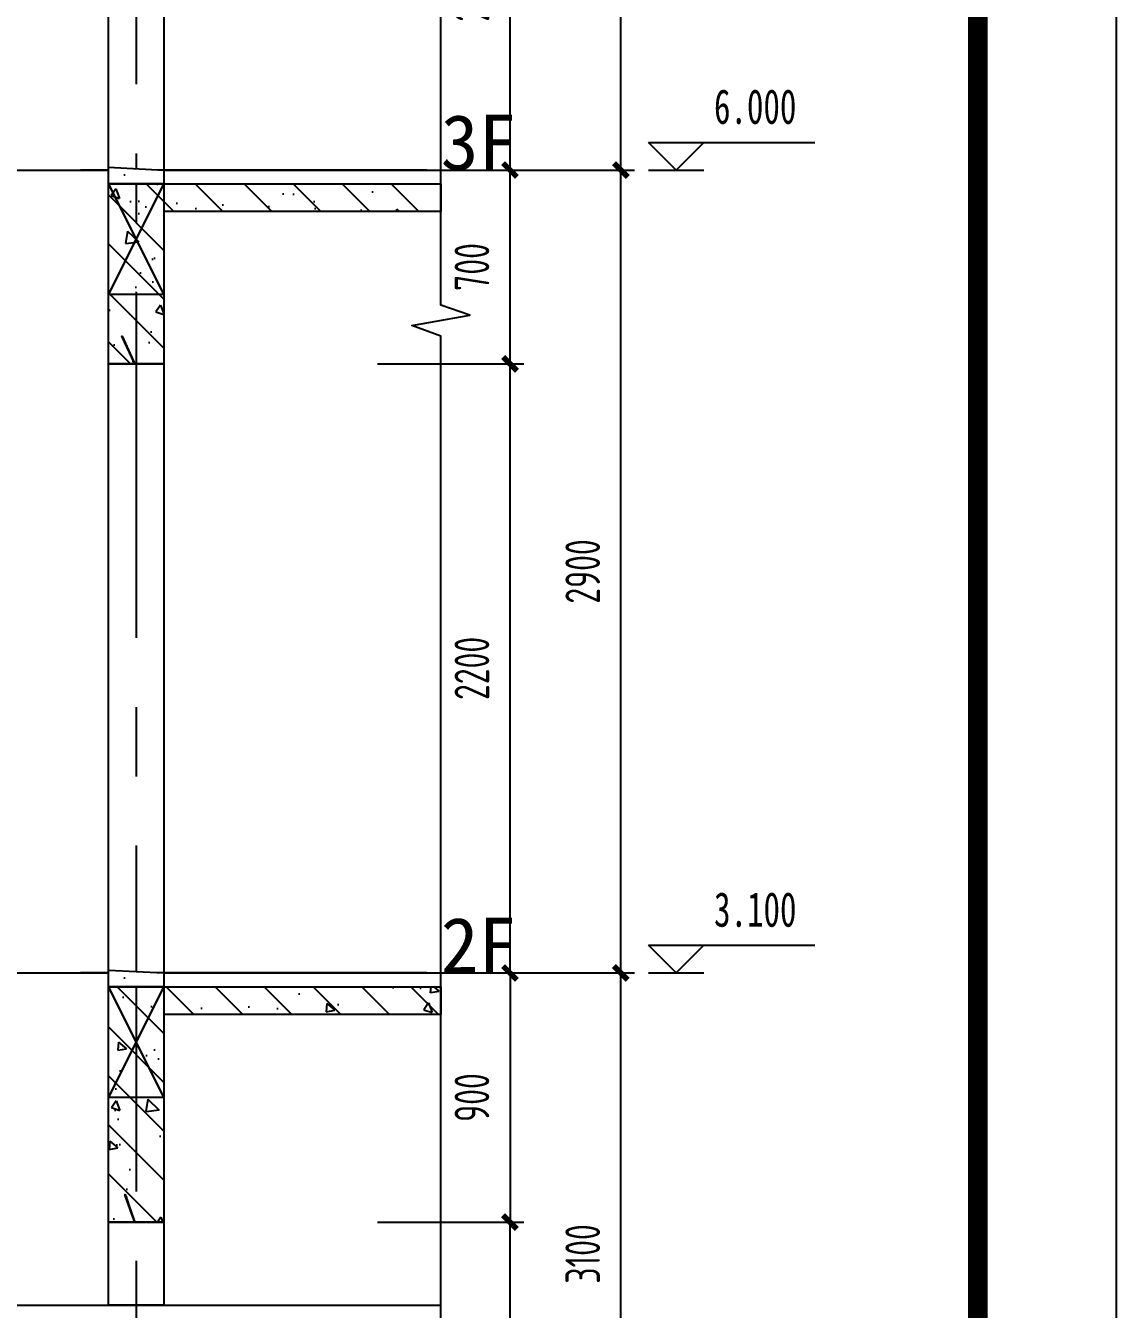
# Model space of a CAD drawing. Extents: x -678900 to 2378000, y 0 to 1840591.
# Drawn here: x -121525 to -117587, y 686246 to 690882 of the extents above; entities that cross this region are included whole.
import ezdxf
from ezdxf.enums import TextEntityAlignment as Align

# ---------------------------------------------------------------- set-up
doc = ezdxf.new("R2010")
doc.units = 0
doc.header["$LTSCALE"] = 1000
doc.header["$MEASUREMENT"] = 0
doc.header["$PDMODE"] = 1
doc.linetypes.add('CENTER', pattern=[2, 1.25, -0.25, 0.25, -0.25])
doc.layers.get('0').update_dxf_attribs({"linetype": 'CONTINUOUS'})
doc.layers.get('DEFPOINTS').update_dxf_attribs({"color": 8, "linetype": 'CONTINUOUS'})
for name, color, linetype in [('AD-ARCH-AXIS', 1, 'CENTER'), ('AD-AXIS-AXIS', 1, 'CENTER'), ('AD-AXIS-DIMS', 3, 'CONTINUOUS'), ('AD-DIMS-INSD', 73, 'CONTINUOUS'), ('AD-INDX', 43, 'CONTINUOUS'), ('AD-LEVL-HIGH', 61, 'CONTINUOUS'), ('AE-FLOR', 151, 'CONTINUOUS'), ('AE-FNSH', 11, 'CONTINUOUS'), ('AE-STRU-HACH', 40, 'CONTINUOUS'), ('AE-WALL', 255, 'CONTINUOUS'), ('AE-WALL-HACH', 15, 'CONTINUOUS'), ('C-SHET-SHET', 144, 'CONTINUOUS'), ('C-XREF-INT', 7, 'CONTINUOUS')]:
    doc.layers.add(name, color=color, linetype=linetype)
doc.layers.add('DEFPOINTS-1', color=251, linetype='CONTINUOUS', plot=False)
doc.layers.add('内框', color=8, linetype='CONTINUOUS', plot=False)
doc.styles.get("Standard").update_dxf_attribs({"font": '', "width": 0.7})
doc.styles.add('TH-STYLE1', font='', dxfattribs={"width": 0.699999988079071})
doc.styles.add('TH-STYLE2', font='', dxfattribs={"width": 0.699999988079071})
doc.styles.add('TH-STYLE3', font='TSSDENG', dxfattribs={"width": 0.7, "bigfont": 'TSSDCHN'})
doc.styles.add('黑体', font='simhei.ttf')
doc.styles.get('Standard').set_extended_font_data('SimSun')
doc.styles.get('TH-STYLE1').set_extended_font_data('SimSun')
doc.styles.get('TH-STYLE2').set_extended_font_data('SimSun')
doc.dimstyles.new('TH-DIM50', dxfattribs={"dimscale": 50, "dimtxt": 2.5, "dimasz": 1, "dimexe": 1, "dimexo": 1, "dimgap": 1.5, "dimtad": 1, "dimdec": 0, "dimdsep": 46, "dimtxsty": 'TH-STYLE3', "dimblk1": 'ARCHTICK', "dimblk2": 'ARCHTICK', "dimsah": 1, "dimcen": -1, "dimclrd": 256, "dimclre": 256, "dimclrt": 256, "dimazin": 0, "dimtfac": 1, "dimtdec": 0, "dimtix": 1, "dimtmove": 2, "dimatfit": 0, "dimldrblk": 'ARCHTICK', "dimfxl": 0, "dimtolj": 1, "dimtzin": 0, "dimlwd": -1, "dimlwe": -1, "dimarcsym": 0})

# ---------------------------------------------------------------- blocks, each defined once
blk = doc.blocks.new('THAPE_A2L_inner')
at = {"layer": '内框'}
blk.add_lwpolyline([(0, 0), (0, 420), (594, 420), (594, 0)], close=True, dxfattribs=at)
at = {"layer": '内框', "const_width": 1.4}
blk.add_lwpolyline([(25, 410), (25, 10), (584, 10), (584, 410)], close=True, dxfattribs=at)
at = {"layer": '内框', "style": '黑体', "width": 0.7999999999999972}
blk.add_attdef('内框名称', (22.08232583019999, 421.985612394), '', height=3, dxfattribs=at)
blk = doc.blocks.new('DXMX_View_SectionJoint_DEFAULT_191026113000218197')
at = {"layer": 'AE-STRU-HACH'}
h = blk.add_hatch(dxfattribs=at)
h.set_pattern_fill('钢筋混凝土', color=40, scale=50, style=0)
h.set_pattern_definition([(315, (0, 0), (88.38834764831846, 88.38834764831842), []), (320, (0, 0), (-31.37606749129762, -358.6300913003767), [37.5, -412.5]), (265, (0, 0), (376.0960668500059, 69.37566680649994), [30, -330]), (10.45139999999996, (-2.614670000000005, -29.88584), (344.7197710304767, -289.2546908570109), [31.870095, -350.571056]), (316.1842, (100, -1.83697019872103e-14), (-82.75950716450915, -533.6205243128222), [56.25, -618.75]), (6.635599999999986, (93.10334649999999, -44.46837250000002), (487.0589354502208, -467.3313527743518), [47.80514399999999, -525.8564999999999]), (261.1842, (100, -1.83697019872103e-14), (487.0593004626622, -467.3309725668137), [45, -495]), (291, (74.99999999999999, -50.00000000000001), (-201.3094453326695, -298.4535260592308), [37.5, -412.5]), (236, (74.99999999999999, -50.00000000000001), (362.5750225234265, -121.6576659607909), [30, -330]), (341.4514, (58.22419699999998, -74.87111650000001), (161.2652483549761, -420.111314290745), [31.870095, -350.571056]), (307.5, (0, 0), (166.4469269156558, -6.079927658645365), [0, -326, 0, -335, 0, -331.25]), (277.5, (0, 0), (197.2058559411801, -131.5347687210743), [0, -191, 0, -318.5, 0, -126.25]), (237.5, (2.048221771573948e-14, 111.5), (-11.27743586718993, -266.9112180862045), [0, -125, 0, -390, 0, -517.5]), (227.5, (2.966706870934463e-14, 161.5), (50.05249116615881, -291.5930846711931), [0, -162.5, 0, -258.9999999999999, 0, -367.4999999999999])])
h.paths.add_polyline_path([(-10400, 12204.97516300064), (-10100, 12204.97516300064), (-10100, 12104.97516300064), (-10400, 12104.97516300064)], flags=0)
h.paths.add_polyline_path([(-10400, 11104.97516300064), (-10300, 11104.97516300064), (-10300, 11554.97516300064), (-10100, 11554.97516300064), (-10100, 11004.97516300064), (-10400, 11004.97516300064)], flags=0)
h.paths.add_polyline_path([(-7850, 11004.97516300064), (-7815.33, 10927.92516300064), (-7805, 10904.97516300064), (-7815.57, 10927.69516300064), (-7851.53, 11004.97516300064), (-7805, 10904.97516300064), (-7900, 10904.97516300064), (-7900, 11554.97516300064), (-6700, 11554.97516300064), (-6700, 11454.97516300064), (-7700, 11454.97516300064), (-7700, 10904.97516300064), (-7805, 10904.97516300064)], flags=0)
h.paths.add_polyline_path([(-10300, 8654.975163000636), (-10100, 8654.975163000636), (-10100, 8254.975163000636), (-10300, 8254.975163000636)], flags=0)
h.paths.add_polyline_path([(-7840, 7904.975163000636), (-7815.33, 7834.475163000636), (-7805, 7804.975163000636), (-7815.57, 7834.195163000635), (-7841.19, 7904.975163000636), (-7805, 7804.975163000636), (-7900, 7804.975163000636), (-7900, 8654.975163000636), (-6700, 8654.975163000636), (-6700, 8554.975163000636), (-7700, 8554.975163000636), (-7700, 7804.975163000636), (-7805, 7804.975163000636)], flags=0)
at = {"layer": 'AE-WALL-HACH'}
h = blk.add_hatch(dxfattribs=at)
h.set_pattern_fill('加气混凝土', color=15, scale=50, style=0)
h.set_pattern_definition([(270, (-183, -177), (600, -300.0000000000001), [0, -600]), (270, (-263.9999999999999, 174.0000000000001), (600, -300.0000000000001), [0, -600]), (270, (-270, -20.99999999999995), (600, -300.0000000000001), [0, -600]), (270, (-93.00000000000004, -234), (600, -300.0000000000001), [0, -600]), (270, (-300, 15.00000000000006), (600, -300.0000000000001), [0, -600]), (270, (284.9999999999999, -294.0000000000001), (600, -300.0000000000001), [0, -600]), (270, (237, -111.0000000000001), (600, -300.0000000000001), [0, -600]), (270, (162, -207), (600, -300.0000000000001), [0, -600]), (270, (150.0000000000001, 282), (600, -300.0000000000001), [0, -600]), (270, (123, -12.00000000000002), (600, -300.0000000000001), [0, -600]), (270, (-29.99999999999998, 102), (600, -300.0000000000001), [0, -600]), (270, (-254.9999999999999, 96.00000000000004), (600, -300.0000000000001), [0, -600]), (270, (-279, -128.9999999999999), (600, -300.0000000000001), [0, -600]), (270, (-15.00000000000005, -294), (600, -300.0000000000001), [0, -600]), (270, (-108, 267), (600, -300.0000000000001), [0, -600]), (270, (-5.99999999999996, 216), (600, -300.0000000000001), [0, -600]), (270, (-48, -17.99999999999999), (600, -300.0000000000001), [0, -600]), (270, (-135, 66.00000000000003), (600, -300.0000000000001), [0, -600]), (270, (63.00000000000002, 114), (600, -300.0000000000001), [0, -600]), (270, (288, 38.99999999999995), (600, -300.0000000000001), [0, -600]), (270, (-233.9999999999999, 243.0000000000001), (600, -300.0000000000001), [0, -600]), (270, (165, -87.00000000000003), (600, -300.0000000000001), [0, -600]), (270, (174, 192), (600, -300.0000000000001), [0, -600]), (270, (252.0000000000001, 239.9999999999999), (600, -300.0000000000001), [0, -600]), (40.60129399999998, (97.14285599999995, -257.142858), (1800.000007869767, 1499.999983430984), [26.341554, -11037.111]), (288.4349488, (108.571428, -214.285716), (599.9999955732221, -1499.99999446807), [27.10524, -3767.627899999999]), (0, (82.85714399999996, -214.285716), (600, -300.0000000000002), [25.714284, -1174.28565]), (71.565051, (74.28571199999996, -240), (599.9999552724115, 1500.000007552608), [27.10524, -3767.627899999999]), (323.1301023, (74.28571199999996, -240), (599.9999997164399, -300.0000005671203), [28.57143, -2971.4285]), (45, (-231.42852, -262.8571439999999), (599.9999593952012, 300.000036266143), [24.24366, -1672.8126]), (315, (-231.42852, -228.571428), (599.9999975789675, -299.9999980823771), [24.24366, -1672.8126]), (45, (-248.5714200000001, -245.7142859999999), (599.9999593952012, 300.000036266143), [24.24366, -1672.8126]), (315, (-248.5714200000001, -245.7142859999999), (599.9999975789675, -299.9999980823771), [24.24366, -1672.8126]), (26.565051, (171.428574, 25.71425999999997), (1199.999967353521, 5.219298651209906e-05), [31.943826, -638.8765000000001]), (90, (199.999998, 39.99995999999996), (600, 299.9999999999998), [34.285716, -565.71425]), (333.4349488, (171.428574, 88.57139999999995), (1199.999994186336, -2.716145573513049e-06), [31.943826, -638.8765000000001]), (26.565051, (142.857144, 74.28569999999998), (1199.999967353521, 5.219298651209906e-05), [31.943826, -638.8765000000001]), (270, (142.857144, 74.28569999999998), (600, -300.0000000000001), [34.285716, -565.71425]), (333.4349488, (142.857144, 39.99995999999997), (1199.999994186336, -2.716145573513049e-06), [31.943826, -638.8765000000001]), (17.10272800000002, (-31.42854000000004, -199.999998), (3000.000004840143, 899.999965592454), [38.861346, -16282.9025]), (53.97262600000002, (5.714285999999965, -188.571426), (4199.999995246335, 5699.999927738089), [38.861346, -8122.02]), (90, (28.57142999999997, -157.142856), (600, 299.9999999999998), [37.142856, -562.8571]), (306.0273733, (5.714285999999984, -88.57142999999999), (4199.999954722194, -5699.99995787659), [38.861346, -8122.02]), (341.5650510999999, (-28.57140000000001, -77.142858), (2999.99999483479, -900.000004620329), [36.140316, -3758.5928]), (17.10272800000002, (-65.71428000000002, -88.57142999999998), (3000.000004840143, 899.999965592454), [38.861346, -16282.9025]), (53.97262600000002, (-88.57140000000001, -120), (4199.999995246335, 5699.999927738089), [38.861346, -8122.02]), (270, (-88.57140000000001, -120), (600, -300.0000000000001), [37.142856, -562.8571]), (306.0273733, (-88.57140000000001, -157.142856), (4199.999954722194, -5699.99995787659), [38.861346, -8122.02]), (341.5650510999999, (-65.71428000000003, -188.571426), (2999.99999483479, -900.000004620329), [36.140316, -3758.5928]), (60.25511800000002, (248.571426, -205.714284), (599.9999925650196, 900.0000021301362), [23.03502, -4814.3196]), (0, (237.14286, -185.714286), (600, -300.0000000000002), [22.857144, -1177.14275]), (299.7448813, (237.14286, -185.714286), (599.9999971978211, -900.0000005300185), [23.03502, -4814.319600000001]), (26.565051, (-177.14286, -65.71428599999997), (1199.999967353521, 5.219298651209906e-05), [31.943826, -638.8765000000001]), (78.69006700000004, (-148.5714, -51.42857399999998), (599.9999849441093, 2700.000002003099), [29.137254, -6089.685500000001]), (311.1859251, (-162.8571, 2.991636393501306e-14), (6599.999942288416, -7499.999954558659), [30.371844, -12725.802]), (0, (-191.42856, 3.516485599040806e-14), (600, -300.0000000000002), [28.57143, -1171.4285]), (48.81407400000002, (-211.42854, -22.85714399999996), (6600.000042036301, 7499.999866690214), [30.371844, -12725.802]), (286.6992442, (-211.42854, -22.85714399999996), (2999.999968578063, -9899.99992551639), [29.82945, -12498.5375]), (330.9453958999999, (-202.85712, -51.42857399999997), (599.9999946927048, -299.9999992038757), [29.416086, -12325.3395]), (19.98310600000003, (74.28571200000003, 185.71428), (4199.999988885022, 1500.00000564993), [33.442002, -14012.1975]), (65.55604500000003, (105.714288, 197.14284), (1799.999962602966, 3900.000014866057), [34.522986, -14465.1315]), (294.4439547, (105.714288, 259.99998), (1799.999991342401, -3900.000001945478), [34.522986, -14465.1315]), (340.0168934000001, (74.28571200000006, 271.42854), (4199.999989580724, -1500.000004522144), [33.442002, -14012.1975]), (19.98310600000003, (42.85714200000005, 259.99998), (4199.999988885022, 1500.00000564993), [33.442002, -14012.1975]), (70.01689299999997, (31.42857000000004, 228.57138), (599.9999726666746, 1500.00000088163), [33.442002, -6989.377500000001]), (289.9831065, (31.42857000000004, 228.57138), (599.9999990480277, -1499.999991764409), [33.442002, -6989.377500000001]), (340.0168934000001, (42.85714200000003, 197.14284), (4199.999989580724, -1500.000004522144), [33.442002, -14012.1975]), (32.00538299999995, (19.99999799999999, -37.14285600000001), (599.9999693707862, 300.0000402614698), [26.954232, -5633.434]), (288.4349488, (34.285716, 2.857139999999994), (599.9999955732221, -1499.99999446807), [27.10524, -3767.627899999999]), (0, (8.571426, 2.857139999999998), (600, -300.0000000000002), [25.714284, -1174.28565]), (71.565051, (-4.198789235587519e-15, -22.857144), (599.9999552724115, 1500.000007552608), [27.10524, -3767.627899999999]), (324.4623222, (-4.198789235587519e-15, -22.857144), (2999.999995506065, -2099.99999695726), [24.57807, -10298.2115]), (26.565051, (-125.71428, 137.14284), (1199.999967353521, 5.219298651209906e-05), [31.943826, -638.8765000000001]), (90, (-97.14281999999997, 151.42854), (600, 299.9999999999998), [31.42857, -568.5714]), (329.0362434, (-125.71428, 199.99998), (599.9999970877775, -300.0000009765316), [33.319728, -6963.821999999999]), (30.963756, (-154.28568, 182.85714), (599.9999724465997, 300.0000409979643), [33.319728, -6963.821999999999]), (270, (-154.28568, 182.85714), (600, -300.0000000000001), [31.42857, -568.5714]), (333.4349488, (-154.28568, 151.42854), (1199.999994186336, -2.716145573513049e-06), [31.943826, -638.8765000000001])])
h.paths.add_polyline_path([(-10100, 12404.97516300064), (-10100, 12204.97516300064), (-10300, 12204.97516300064), (-10300, 12404.97516300064)], flags=0)
h.paths.add_polyline_path([(-10300, 12104.97516300064), (-10100, 12104.97516300064), (-10100, 11554.97516300064), (-10300, 11554.97516300064)], flags=0)
h.paths.add_polyline_path([(-7900, 11604.97516300064), (-7700, 11604.97516300064), (-7700, 11554.97516300064), (-7900, 11554.97516300064)], flags=0)
h.paths.add_polyline_path([(-7851.53, 11004.97516300064), (-7815.57, 10927.70516300064), (-7851.53, 11004.97516300064), (-7815.57, 10927.70516300064)], flags=0)
h.paths.add_polyline_path([(-10300, 11004.97516300064), (-10100, 11004.97516300064), (-10100, 8654.975163000636), (-10300, 8654.975163000636)], flags=0)
h.paths.add_polyline_path([(-7900, 8704.975163000636), (-7700, 8704.975163000636), (-7700, 8654.975163000636), (-7900, 8654.975163000636)], flags=0)
h.paths.add_polyline_path([(-10300, 8254.975163000636), (-10100, 8254.975163000636), (-10100, 7504.975163000636), (-10300, 7504.975163000636)], flags=0)
at = {"layer": 'AD-ARCH-AXIS', "color": 1, "flags": 128}
for points in [[(-10649.31637150887, 11604.97516300064), (-6700, 11604.97516300064), (-10649.31637150887, 11604.97516300064), (-6700, 11604.97516300064)], [(-10649.31637150887, 11604.97516300064), (-6700, 11604.97516300064), (-10649.31637150887, 11604.97516300064), (-6700, 11604.97516300064)], [(-10649.31637150887, 11604.97516300064), (-6700, 11604.97516300064), (-10649.31637150887, 11604.97516300064), (-6700, 11604.97516300064)], [(-10649.31637150887, 8704.975163000636), (-6700, 8704.975163000636), (-10649.31637150887, 8704.975163000636), (-6700, 8704.975163000636)], [(-10649.31637150887, 8704.975163000636), (-6700, 8704.975163000636), (-10649.31637150887, 8704.975163000636), (-6700, 8704.975163000636)], [(-10649.31637150887, 8704.975163000636), (-6700, 8704.975163000636), (-10649.31637150887, 8704.975163000636), (-6700, 8704.975163000636)]]:
    blk.add_lwpolyline(points, dxfattribs=at)
at = {"layer": 'AE-FLOR', "ltscale": 0.3, "flags": 128}
for points in [[(-7700, 12404.97516300064), (-7700, 11604.98516300064), (-7900, 11604.98516300064), (-7900, 12404.97516300064), (-7700, 12404.97516300064)], [(-7900, 10904.97516300064), (-7700, 10904.97516300064), (-7700, 8704.985163000636), (-7900, 8704.985163000636), (-7900, 10904.97516300064)], [(-7900, 7804.975163000636), (-7700, 7804.975163000636), (-7700, 7504.975163000636), (-7900, 7504.975163000636), (-7900, 7804.975163000636)]]:
    blk.add_lwpolyline(points, dxfattribs=at)
at = {"layer": 'AE-STRU-HACH', "color": 7, "ltscale": 0.3, "flags": 128}
for points in [[(-7850, 11004.97516300064), (-7815.33, 10927.92516300064), (-7805, 10904.97516300064), (-7815.57, 10927.69516300064), (-7851.53, 11004.97516300064), (-7805, 10904.97516300064), (-7900, 10904.97516300064), (-7900, 11554.97516300064), (-6700, 11554.97516300064), (-6700, 11454.97516300064), (-7700, 11454.97516300064), (-7700, 10904.97516300064), (-7805, 10904.97516300064), (-7850, 11004.97516300064)], [(-7840, 7904.975163000636), (-7815.33, 7834.475163000636), (-7805, 7804.975163000636), (-7815.57, 7834.195163000635), (-7841.19, 7904.975163000636), (-7805, 7804.975163000636), (-7900, 7804.975163000636), (-7900, 8654.975163000636), (-6700, 8654.975163000636), (-6700, 8554.975163000636), (-7700, 8554.975163000636), (-7700, 7804.975163000636), (-7805, 7804.975163000636), (-7840, 7904.975163000636)]]:
    blk.add_lwpolyline(points, close=True, dxfattribs=at)
at = {"layer": 'AE-WALL', "ltscale": 0.3, "flags": 128}
for points in [[(-7900, 11604.97516300064), (-7700, 11604.97516300064), (-7700, 11554.97516300064), (-7900, 11554.97516300064), (-7900, 11604.97516300064)], [(-7850, 11004.97516300064), (-7815.33, 10927.92516300064), (-7805, 10904.97516300064), (-7815.57, 10927.69516300064), (-7851.53, 11004.97516300064), (-7805, 10904.97516300064), (-7900, 10904.97516300064), (-7900, 11554.97516300064), (-6700, 11554.97516300064), (-6700, 11454.97516300064), (-7700, 11454.97516300064), (-7700, 10904.97516300064), (-7805, 10904.97516300064), (-7850, 11004.97516300064)], [(-7851.53, 11004.97516300064), (-7815.57, 10927.70516300064), (-7851.53, 11004.97516300064), (-7815.57, 10927.70516300064)], [(-7900, 8704.975163000636), (-7700, 8704.975163000636), (-7700, 8654.975163000636), (-7900, 8654.975163000636), (-7900, 8704.975163000636)], [(-7840, 7904.975163000636), (-7815.33, 7834.475163000636), (-7805, 7804.975163000636), (-7815.57, 7834.195163000635), (-7841.19, 7904.975163000636), (-7805, 7804.975163000636), (-7900, 7804.975163000636), (-7900, 8654.975163000636), (-6700, 8654.975163000636), (-6700, 8554.975163000636), (-7700, 8554.975163000636), (-7700, 7804.975163000636), (-7805, 7804.975163000636), (-7840, 7904.975163000636)]]:
    blk.add_lwpolyline(points, dxfattribs=at)
at = {"layer": 'AE-WALL-HACH', "color": 7, "ltscale": 0.3, "flags": 128}
for points in [[(-7900, 11604.97516300064), (-7700, 11604.97516300064), (-7700, 11554.97516300064), (-7900, 11554.97516300064), (-7900, 11604.97516300064)], [(-7851.53, 11004.97516300064), (-7815.57, 10927.70516300064), (-7851.53, 11004.97516300064), (-7815.57, 10927.70516300064)], [(-7900, 8704.975163000636), (-7700, 8704.975163000636), (-7700, 8654.975163000636), (-7900, 8654.975163000636), (-7900, 8704.975163000636)]]:
    blk.add_lwpolyline(points, close=True, dxfattribs=at)
at = {"layer": 'DEFPOINTS-1', "ltscale": 0.3, "flags": 128}
for points in [[(-7900, 11554.97516300064), (-7700, 11554.97516300064), (-7700, 11154.97516300064), (-7900, 11154.97516300064), (-7900, 11554.97516300064)], [(-7700, 11554.97516300064), (-7900, 11154.97516300064), (-7700, 11554.97516300064), (-7900, 11154.97516300064)], [(-7700, 11154.97516300064), (-7900, 11554.97516300064), (-7700, 11154.97516300064), (-7900, 11554.97516300064)], [(-7900, 8654.975163000636), (-7700, 8654.975163000636), (-7700, 8254.975163000636), (-7900, 8254.975163000636), (-7900, 8654.975163000636)], [(-7700, 8654.975163000636), (-7900, 8254.975163000636), (-7700, 8654.975163000636), (-7900, 8254.975163000636)], [(-7700, 8254.975163000636), (-7900, 8654.975163000636), (-7700, 8254.975163000636), (-7900, 8654.975163000636)]]:
    blk.add_lwpolyline(points, dxfattribs=at)
at = {"layer": 'DEFPOINTS', "style": 'TH-STYLE2'}
for s, p in [('3F', (-6700, 11604.97516300064)), ('3F', (-6700, 11604.97516300064)), ('3F', (-6700, 11604.97516300064)), ('2F', (-6700, 8704.975163000636)), ('2F', (-6700, 8704.975163000636)), ('2F', (-6700, 8704.975163000636))]:
    blk.add_text(s, height=200, dxfattribs=at).set_placement(p)
blk = doc.blocks.new('*U64')
for p, q in [((-200, 200), (200, 200)), ((0, 0), (-200, 200)), ((200, 200), (0, 0)), ((200, 200), (1000, 200)), ((-200, 0), (200, 0))]:
    blk.add_line(p, q)
at = {"style": 'TH-STYLE1', "width": 0.7}
blk.add_attdef('标高', (280.0674475692795, 333.9894894305617), '', height=250, dxfattribs=at)
blk = doc.blocks.new('_ArchTick')
at = {"color": 0, "linetype": 'ByBlock', "const_width": 0.4}
blk.add_lwpolyline([(-0.5, -0.5), (0.5, 0.5)], dxfattribs=at)
blk = doc.blocks.new('*D472')
at = {"layer": 'AD-AXIS-DIMS', "ltscale": 0.5}
for p, q in [((7083.891851248336, 6779.999999999884), (7538.515848008101, 6779.999999999884)), ((7488.5158480081, 4750.000000000116), (7488.515848008101, 6779.999999999884)), ((7083.891851248336, 4750.000000000116), (7538.5158480081, 4750.000000000116))]:
    blk.add_line(p, q, dxfattribs=at)
at = {"layer": 'DEFPOINTS', "color": 0, "ltscale": 0.5}
for p in [(7033.891851248336, 6779.999999999884), (7488.515848008101, 6779.999999999884), (7033.891851248336, 4750.000000000116)]:
    blk.add_point(p, dxfattribs=at)
at = {"layer": 'AD-AXIS-DIMS', "ltscale": 0.5, "xscale": 50, "yscale": 50, "zscale": 50}
for p, rotation in [((7488.515848008101, 6779.999999999884), 90), ((7488.5158480081, 4750.000000000116), 270)]:
    blk.add_blockref('_ArchTick', p, dxfattribs=dict(at, rotation=rotation))
at = {"layer": 'AD-AXIS-DIMS', "ltscale": 0.5, "insert": (7351.015848008099, 5765.000000000002), "char_height": 125, "attachment_point": 5, "rotation": 90, "style": 'TH-STYLE3'}
blk.add_mtext('\\A1;3100', dxfattribs=at)
blk = doc.blocks.new('*D473')
at = {"layer": 'AD-AXIS-DIMS', "ltscale": 0.5}
for p, q in [((7083.891851248336, 9680.000000000116), (7538.515848008101, 9680.000000000116)), ((7488.515848008101, 6779.999999999884), (7488.515848008101, 9680.000000000116)), ((7083.891851248336, 6779.999999999884), (7538.515848008101, 6779.999999999884))]:
    blk.add_line(p, q, dxfattribs=at)
at = {"layer": 'DEFPOINTS', "color": 0, "ltscale": 0.5}
for p in [(7033.891851248336, 9680.000000000116), (7488.515848008101, 9680.000000000116), (7033.891851248336, 6779.999999999884)]:
    blk.add_point(p, dxfattribs=at)
at = {"layer": 'AD-AXIS-DIMS', "ltscale": 0.5, "xscale": 50, "yscale": 50, "zscale": 50}
for p, rotation in [((7488.515848008101, 9680.000000000116), 90), ((7488.515848008101, 6779.999999999884), 270)]:
    blk.add_blockref('_ArchTick', p, dxfattribs=dict(at, rotation=rotation))
at = {"layer": 'AD-AXIS-DIMS', "ltscale": 0.5, "insert": (7351.0158480081, 8230.000000000002), "char_height": 125, "attachment_point": 5, "rotation": 90, "style": 'TH-STYLE3'}
blk.add_mtext('\\A1;2900', dxfattribs=at)
blk = doc.blocks.new('*D474')
at = {"layer": 'AD-AXIS-DIMS', "ltscale": 0.5}
for p, q in [((7083.891851248336, 11710.00000000012), (7538.515848008101, 11710.00000000012)), ((7488.5158480081, 9680.000000000116), (7488.515848008101, 11710.00000000012)), ((7083.891851248336, 9680.000000000116), (7538.5158480081, 9680.000000000116))]:
    blk.add_line(p, q, dxfattribs=at)
at = {"layer": 'DEFPOINTS', "color": 0, "ltscale": 0.5}
for p in [(7033.891851248336, 11710.00000000012), (7488.515848008101, 11710.00000000012), (7033.891851248336, 9680.000000000116)]:
    blk.add_point(p, dxfattribs=at)
at = {"layer": 'AD-AXIS-DIMS', "ltscale": 0.5, "xscale": 50, "yscale": 50, "zscale": 50}
for p, rotation in [((7488.515848008101, 11710.00000000012), 90), ((7488.5158480081, 9680.000000000116), 270)]:
    blk.add_blockref('_ArchTick', p, dxfattribs=dict(at, rotation=rotation))
at = {"layer": 'AD-AXIS-DIMS', "ltscale": 0.5, "insert": (7351.015848008099, 10695.00000000012), "char_height": 125, "attachment_point": 5, "rotation": 90, "style": 'TH-STYLE3'}
blk.add_mtext('\\A1;2900', dxfattribs=at)
blk = doc.blocks.new('*D478')
at = {"layer": 'AD-DIMS-INSD'}
for p, q in [((6609.678055425233, 9680.000000000233), (7138.515848008043, 9680.000000000233)), ((7088.515848008043, 8980.000000000233), (7088.515848008043, 9680.000000000233)), ((6609.678055425233, 8980.000000000233), (7138.515848008043, 8980.000000000233))]:
    blk.add_line(p, q, dxfattribs=at)
at = {"layer": 'DEFPOINTS', "color": 0}
for p in [(6559.678055425233, 9680.000000000233), (7088.515848008043, 9680.000000000233), (6559.678055425233, 8980.000000000233)]:
    blk.add_point(p, dxfattribs=at)
at = {"layer": 'AD-DIMS-INSD', "xscale": 50, "yscale": 50, "zscale": 50}
for p, rotation in [((7088.515848008043, 9680.000000000233), 90), ((7088.515848008043, 8980.000000000233), 270)]:
    blk.add_blockref('_ArchTick', p, dxfattribs=dict(at, rotation=rotation))
at = {"layer": 'AD-DIMS-INSD', "insert": (6951.015848008042, 9330.000000000235), "char_height": 125, "attachment_point": 5, "rotation": 90, "style": 'TH-STYLE3'}
blk.add_mtext('\\A1;700', dxfattribs=at)
blk = doc.blocks.new('*D479')
at = {"layer": 'AD-DIMS-INSD'}
for p, q in [((6609.678055425233, 8980.000000000233), (7138.515848008072, 8980.000000000233)), ((7088.515848008072, 6780.000000000233), (7088.515848008072, 8980.000000000233)), ((6609.678055425262, 6780.000000000233), (7138.515848008072, 6780.000000000233))]:
    blk.add_line(p, q, dxfattribs=at)
at = {"layer": 'DEFPOINTS', "color": 0}
for p in [(6559.678055425233, 8980.000000000233), (7088.515848008072, 8980.000000000233), (6559.678055425262, 6780.000000000233)]:
    blk.add_point(p, dxfattribs=at)
at = {"layer": 'AD-DIMS-INSD', "xscale": 50, "yscale": 50, "zscale": 50}
for p, rotation in [((7088.515848008072, 8980.000000000233), 90), ((7088.515848008072, 6780.000000000233), 270)]:
    blk.add_blockref('_ArchTick', p, dxfattribs=dict(at, rotation=rotation))
at = {"layer": 'AD-DIMS-INSD', "insert": (6951.015848008071, 7880.000000000235), "char_height": 125, "attachment_point": 5, "rotation": 90, "style": 'TH-STYLE3'}
blk.add_mtext('\\A1;2200', dxfattribs=at)
blk = doc.blocks.new('*D480')
at = {"layer": 'AD-DIMS-INSD'}
for p, q in [((6609.678055425262, 6780.000000000233), (7138.515848008073, 6780.000000000233)), ((7088.515848008073, 6780.000000000233), (7088.515848008072, 5880.000000000116)), ((6609.678055425262, 5880.000000000116), (7138.515848008072, 5880.000000000116))]:
    blk.add_line(p, q, dxfattribs=at)
at = {"layer": 'DEFPOINTS', "color": 0}
for p in [(6559.678055425262, 6780.000000000233), (6559.678055425262, 5880.000000000116), (7088.515848008072, 5880.000000000116)]:
    blk.add_point(p, dxfattribs=at)
at = {"layer": 'AD-DIMS-INSD', "xscale": 50, "yscale": 50, "zscale": 50}
for p, rotation in [((7088.515848008073, 6780.000000000233), 90), ((7088.515848008072, 5880.000000000116), 270)]:
    blk.add_blockref('_ArchTick', p, dxfattribs=dict(at, rotation=rotation))
at = {"layer": 'AD-DIMS-INSD', "insert": (6951.015848008071, 6330.000000000176), "char_height": 125, "attachment_point": 5, "rotation": 90, "style": 'TH-STYLE3'}
blk.add_mtext('\\A1;900', dxfattribs=at)
blk = doc.blocks.new('*D481')
at = {"layer": 'AD-DIMS-INSD'}
for p, q in [((6609.678055425262, 5880.000000000116), (7138.515848008072, 5880.000000000116)), ((7088.515848008072, 4750.000000000233), (7088.515848008072, 5880.000000000116)), ((6609.678055425291, 4750.000000000233), (7138.515848008072, 4750.000000000233))]:
    blk.add_line(p, q, dxfattribs=at)
at = {"layer": 'DEFPOINTS', "color": 0}
for p in [(6559.678055425262, 5880.000000000116), (7088.515848008072, 5880.000000000116), (6559.678055425291, 4750.000000000233)]:
    blk.add_point(p, dxfattribs=at)
at = {"layer": 'AD-DIMS-INSD', "xscale": 50, "yscale": 50, "zscale": 50}
for p, rotation in [((7088.515848008072, 5880.000000000116), 90), ((7088.515848008072, 4750.000000000233), 270)]:
    blk.add_blockref('_ArchTick', p, dxfattribs=dict(at, rotation=rotation))
at = {"layer": 'AD-DIMS-INSD', "insert": (6951.015848008071, 5315.000000000176), "char_height": 125, "attachment_point": 5, "rotation": 90, "style": 'TH-STYLE3'}
blk.add_mtext('\\A1;2200', dxfattribs=at)
blk = doc.blocks.new('*D493')
at = {"layer": 'AD-DIMS-INSD'}
for p, q in [((6609.678055425262, 11010.00000000023), (7138.515848008101, 11010.00000000023)), ((7088.5158480081, 9680.000000000233), (7088.515848008101, 11010.00000000023)), ((6609.678055425233, 9680.000000000233), (7138.5158480081, 9680.000000000233))]:
    blk.add_line(p, q, dxfattribs=at)
at = {"layer": 'DEFPOINTS', "color": 0}
for p in [(6559.678055425262, 11010.00000000023), (7088.515848008101, 11010.00000000023), (6559.678055425233, 9680.000000000233)]:
    blk.add_point(p, dxfattribs=at)
at = {"layer": 'AD-DIMS-INSD', "xscale": 50, "yscale": 50, "zscale": 50}
for p, rotation in [((7088.515848008101, 11010.00000000023), 90), ((7088.5158480081, 9680.000000000233), 270)]:
    blk.add_blockref('_ArchTick', p, dxfattribs=dict(at, rotation=rotation))
at = {"layer": 'AD-DIMS-INSD', "insert": (6951.015848007984, 10329.87640157819), "char_height": 125, "attachment_point": 5, "rotation": 90, "style": 'TH-STYLE3'}
blk.add_mtext('\\A1;2200', dxfattribs=at)
blk = doc.blocks.new('201311_THAPE_A2L')
blk.add_lwpolyline([(0, 0), (0, 420), (594, 420), (594, 0)], close=True)
at = {"const_width": 1.4}
blk.add_lwpolyline([(25, 410), (25, 10), (584, 10), (584, 410)], close=True, dxfattribs=at)
blk.add_attdef('作废标记', text='', height=300).set_placement((237.9995984766965, 227.9673212564583), align=Align.MIDDLE_CENTER)
blk = doc.blocks.new('电梯标高')
at = {"layer": 'AD-AXIS-AXIS'}
for p, q in [((1638.515848008101, 9679.999999999884), (7688.515848008101, 9680.000000000116)), ((1638.515848008101, 6780), (7688.515848008101, 6780.000000000116))]:
    blk.add_line(p, q, dxfattribs=at)
blk.add_lwpolyline([(5738.515848008014, 19240.00000000012), (5738.515848007984, -2356.872928789002)], dxfattribs=at)
at = {"layer": 'AD-INDX'}
for points in [[(6838.515848008101, -745.0715107581345), (6838.515848008101, 9080.000000000116), (6733.515848008101, 9118.21687459806), (6943.515848008101, 9155.245540546835), (6838.515848008101, 9192.500000000116), (6838.515848008101, 16434.00563973829)], [(2738.515848008101, 5580.000000000116), (4703.647657782887, 5580.000000000116), (4741.86453238083, 5685.000000000116), (4778.893198329606, 5475.000000000116), (4816.147657782887, 5580.000000000116), (6838.515848008101, 5580.000000000116)]]:
    blk.add_lwpolyline(points, dxfattribs=at)
at = {"layer": 'AE-FNSH'}
for points in [[(5838.515848008101, 9680.050000000163), (7038.515848008101, 9680.050000000163)], [(5838.515848008101, 6780.050000000163), (7038.515848008101, 6780.050000000163)]]:
    blk.add_lwpolyline(points, dxfattribs=at)
at = {"layer": 'AD-LEVL-HIGH'}
ref = blk.add_blockref('*U64', (7688.515848008101, 9679.999999999884), dxfattribs=dict(at, xscale=0.5, yscale=0.5, zscale=0.5))
ref.add_attrib('标高', '6.000', (7824.97002633824, 9846.994744715164), dxfattribs={"layer": '0', "height": 125, "style": 'TH-STYLE1', "width": 0.7})
ref = blk.add_blockref('*U64', (7688.515848008101, 6779.999999999884), dxfattribs=dict(at, xscale=0.5, yscale=0.5, zscale=0.5))
ref.add_attrib('标高', '3.100', (7825.235177853407, 6946.994744715164), dxfattribs={"layer": '0', "height": 125, "style": 'TH-STYLE1', "width": 0.7})
at = {"layer": 'AD-AXIS-DIMS', "ltscale": 0.5}
for p1, p2, text, picture, middle in [((7033.891851248336, 9680.000000000116), (7033.891851248336, 11710.00000000012), '2900', '*D474', (7351.015848008099, 10695.00000000012)), ((7033.891851248336, 4750.000000000116), (7033.891851248336, 6779.999999999884), '3100', '*D472', (7351.015848008099, 5765.000000000002))]:
    dim = blk.add_aligned_dim(p1=p1, p2=p2, distance=-454.62399675976485, text=text, dimstyle='TH-DIM50', dxfattribs=at)
    dim.commit()
    dim.dimension.update_dxf_attribs({"geometry": picture, "text_midpoint": middle})
dim = blk.add_aligned_dim(p1=(7033.891851248336, 6779.999999999884), p2=(7033.891851248336, 9680.000000000116), distance=-454.6239967597649, dimstyle='TH-DIM50', dxfattribs=at)
dim.commit()
dim.dimension.update_dxf_attribs({"geometry": '*D473', "text_midpoint": (7351.0158480081, 8230.000000000002)})
at = {"layer": 'AD-DIMS-INSD'}
dim = blk.add_linear_dim(base=(7088.515848008101, 11010.00000000023), p1=(6559.678055425233, 9680.000000000233), p2=(6559.678055425262, 11010.00000000023), angle=89.99999999999875, text='2200', dimstyle='TH-DIM50', dxfattribs=at)
dim.commit()
dim.dimension.update_dxf_attribs({"geometry": '*D493', "text_midpoint": (6951.015848007984, 10329.87640157819), "dimtype": 129})
for p1, p2, distance, picture, middle in [((6559.678055425233, 8980.000000000233), (6559.678055425233, 9680.000000000233), -528.8377925828099, '*D478', (6951.015848008042, 9330.000000000235)), ((6559.678055425262, 6780.000000000233), (6559.678055425233, 8980.000000000233), -528.837792582839, '*D479', (6951.015848008071, 7880.000000000235)), ((6559.678055425262, 6780.000000000233), (6559.678055425262, 5880.000000000116), 528.8377925828099, '*D480', (6951.015848008071, 6330.000000000176))]:
    dim = blk.add_aligned_dim(p1=p1, p2=p2, distance=distance, dimstyle='TH-DIM50', dxfattribs=at)
    dim.commit()
    dim.dimension.update_dxf_attribs({"geometry": picture, "text_midpoint": middle})
dim = blk.add_aligned_dim(p1=(6559.678055425291, 4750.000000000233), p2=(6559.678055425262, 5880.000000000116), distance=-528.8377925828099, text='2200', dimstyle='TH-DIM50', dxfattribs=at)
dim.commit()
dim.dimension.update_dxf_attribs({"geometry": '*D481', "text_midpoint": (6951.015848008071, 5315.000000000176)})
for points in [[(5838.515848008115, 9680.000000000087), (5838.515848008115, 9630.000000000116), (5638.515848008108, 9630.000000000116), (5638.515848008108, 9690.000000000124)], [(5838.515848008115, 6780.000000000087), (5838.515848008115, 6730.000000000116), (5638.515848008108, 6730.000000000116), (5638.515848008108, 6790.000000000124)]]:
    blk.add_wipeout(points).dxf.layer = 'AE-WALL'
at = {"layer": 'AE-WALL-HACH'}
h = blk.add_hatch(dxfattribs=at)
h.set_pattern_fill('加气混凝土', color=256, scale=50)
h.set_pattern_definition([(270, (126681.5719663443, -671177.783724211), (600, -300.0000000000001), [0, -600]), (270, (126600.5719663443, -670826.783724211), (600, -300.0000000000001), [0, -600]), (270, (126594.5719663443, -671021.783724211), (600, -300.0000000000001), [0, -600]), (270, (126771.5719663443, -671234.783724211), (600, -300.0000000000001), [0, -600]), (270, (126564.5719663443, -670985.783724211), (600, -300.0000000000001), [0, -600]), (270, (127149.5719663443, -671294.783724211), (600, -300.0000000000001), [0, -600]), (270, (127101.5719663443, -671111.783724211), (600, -300.0000000000001), [0, -600]), (270, (127026.5719663443, -671207.783724211), (600, -300.0000000000001), [0, -600]), (270, (127014.5719663443, -670718.783724211), (600, -300.0000000000001), [0, -600]), (270, (126987.5719663443, -671012.783724211), (600, -300.0000000000001), [0, -600]), (270, (126834.5719663443, -670898.783724211), (600, -300.0000000000001), [0, -600]), (270, (126609.5719663443, -670904.783724211), (600, -300.0000000000001), [0, -600]), (270, (126585.5719663443, -671129.783724211), (600, -300.0000000000001), [0, -600]), (270, (126849.5719663443, -671294.783724211), (600, -300.0000000000001), [0, -600]), (270, (126756.5719663443, -670733.783724211), (600, -300.0000000000001), [0, -600]), (270, (126858.5719663443, -670784.783724211), (600, -300.0000000000001), [0, -600]), (270, (126816.5719663443, -671018.783724211), (600, -300.0000000000001), [0, -600]), (270, (126729.5719663443, -670934.783724211), (600, -300.0000000000001), [0, -600]), (270, (126927.5719663443, -670886.783724211), (600, -300.0000000000001), [0, -600]), (270, (127152.5719663443, -670961.783724211), (600, -300.0000000000001), [0, -600]), (270, (126630.5719663443, -670757.783724211), (600, -300.0000000000001), [0, -600]), (270, (127029.5719663443, -671087.783724211), (600, -300.0000000000001), [0, -600]), (270, (127038.5719663443, -670808.783724211), (600, -300.0000000000001), [0, -600]), (270, (127116.5719663443, -670760.783724211), (600, -300.0000000000001), [0, -600]), (40.60129399999998, (126961.7148223443, -671257.926582211), (1800.000007869767, 1499.999983430984), [26.341554, -11037.111]), (288.4349488, (126973.1433943443, -671215.069440211), (599.9999955732221, -1499.99999446807), [27.10523999999998, -3767.627899999997]), (0, (126947.4291103443, -671215.069440211), (600, -300.0000000000002), [25.714284, -1174.28565]), (71.565051, (126938.8576783443, -671240.783724211), (599.9999552724115, 1500.000007552608), [27.10523999999998, -3767.627899999997]), (323.1301023, (126938.8576783443, -671240.783724211), (599.9999997164399, -300.0000005671203), [28.57143, -2971.4285]), (45, (126633.1434463443, -671263.640868211), (599.9999593952012, 300.000036266143), [24.24366, -1672.8126]), (315, (126633.1434463443, -671229.355152211), (599.9999975789675, -299.9999980823771), [24.24366, -1672.8126]), (45, (126616.0005463443, -671246.498010211), (599.9999593952012, 300.000036266143), [24.24366, -1672.8126]), (315, (126616.0005463443, -671246.498010211), (599.9999975789675, -299.9999980823771), [24.24366, -1672.8126]), (26.565051, (127036.0005403443, -670975.069464211), (1199.999967353521, 5.219298651209906e-05), [31.943826, -638.8765000000001]), (90, (127064.5719643443, -670960.783764211), (600, 299.9999999999998), [34.285716, -565.71425]), (333.4349488, (127036.0005403443, -670912.212324211), (1199.999994186336, -2.716145573513049e-06), [31.943826, -638.8765000000001]), (26.565051, (127007.4291103443, -670926.498024211), (1199.999967353521, 5.219298651209906e-05), [31.943826, -638.8765000000001]), (270, (127007.4291103443, -670926.498024211), (600, -300.0000000000001), [34.285716, -565.71425]), (333.4349488, (127007.4291103443, -670960.783764211), (1199.999994186336, -2.716145573513049e-06), [31.943826, -638.8765000000001]), (17.10272800000002, (126833.1434263443, -671200.783722211), (3000.000004840143, 899.999965592454), [38.861346, -16282.9025]), (53.97262600000002, (126870.2862523443, -671189.355150211), (4199.999995246335, 5699.999927738089), [38.861346, -8122.02]), (90, (126893.1433963443, -671157.926580211), (600, 299.9999999999998), [37.142856, -562.8571]), (306.0273733, (126870.2862523443, -671089.355154211), (4199.999954722194, -5699.99995787659), [38.861346, -8122.02]), (341.5650510999999, (126836.0005663443, -671077.926582211), (2999.99999483479, -900.000004620329), [36.140316, -3758.5928]), (17.10272800000002, (126798.8576863443, -671089.355154211), (3000.000004840143, 899.999965592454), [38.861346, -16282.9025]), (53.97262600000002, (126776.0005663443, -671120.783724211), (4199.999995246335, 5699.999927738089), [38.861346, -8122.02]), (270, (126776.0005663443, -671120.783724211), (600, -300.0000000000001), [37.142856, -562.8571]), (306.0273733, (126776.0005663443, -671157.926580211), (4199.999954722194, -5699.99995787659), [38.861346, -8122.02]), (341.5650510999999, (126798.8576863443, -671189.355150211), (2999.99999483479, -900.000004620329), [36.140316, -3758.5928]), (60.25511800000002, (127113.1433923443, -671206.498008211), (599.9999925650196, 900.0000021301362), [23.03501999999997, -4814.319599999994]), (0, (127101.7148263443, -671186.498010211), (600, -300.0000000000002), [22.857144, -1177.14275]), (299.7448813, (127101.7148263443, -671186.498010211), (599.9999971978211, -900.0000005300185), [23.03502, -4814.319600000001]), (26.565051, (126687.4291063443, -671066.498010211), (1199.999967353521, 5.219298651209906e-05), [31.943826, -638.8765000000001]), (78.69006700000004, (126716.0005663443, -671052.2122982111), (599.9999849441093, 2700.000002003099), [29.137254, -6089.685500000001]), (311.1859251, (126701.7148663443, -671000.783724211), (6599.999942288416, -7499.999954558659), [30.37184399999997, -12725.80199999999]), (0, (126673.1434063443, -671000.783724211), (600, -300.0000000000002), [28.57143, -1171.4285]), (48.81407400000002, (126653.1434263443, -671023.640868211), (6600.000042036301, 7499.999866690214), [30.37184399999998, -12725.80199999999]), (286.6992442, (126653.1434263443, -671023.640868211), (2999.999968578063, -9899.99992551639), [29.82945, -12498.5375]), (330.9453958999999, (126661.7148463443, -671052.2122982111), (599.9999946927048, -299.9999992038757), [29.416086, -12325.3395]), (19.98310600000003, (126938.8576783443, -670815.0694442111), (4199.999988885022, 1500.00000564993), [33.442002, -14012.1975]), (65.55604500000003, (126970.2862543443, -670803.640884211), (1799.999962602966, 3900.000014866057), [34.522986, -14465.1315]), (294.4439547, (126970.2862543443, -670740.7837442111), (1799.999991342401, -3900.000001945478), [34.522986, -14465.1315]), (340.0168934000001, (126938.8576783443, -670729.355184211), (4199.999989580724, -1500.000004522144), [33.442002, -14012.1975]), (19.98310600000003, (126907.4291083443, -670740.7837442111), (4199.999988885022, 1500.00000564993), [33.442002, -14012.1975]), (70.01689299999997, (126896.0005363443, -670772.2123442111), (599.9999726666746, 1500.00000088163), [33.442002, -6989.377500000001]), (289.9831065, (126896.0005363443, -670772.2123442111), (599.9999990480277, -1499.999991764409), [33.442002, -6989.377500000001]), (340.0168934000001, (126907.4291083443, -670803.640884211), (4199.999989580724, -1500.000004522144), [33.442002, -14012.1975]), (32.00538299999995, (126884.5719643443, -671037.926580211), (599.9999693707862, 300.0000402614698), [26.954232, -5633.434]), (288.4349488, (126898.8576823443, -670997.9265842111), (599.9999955732221, -1499.99999446807), [27.10523999999998, -3767.627899999997]), (0, (126873.1433923443, -670997.9265842111), (600, -300.0000000000002), [25.714284, -1174.28565]), (71.565051, (126864.5719663443, -671023.640868211), (599.9999552724115, 1500.000007552608), [27.10523999999998, -3767.627899999997]), (324.4623222, (126864.5719663443, -671023.640868211), (2999.999995506065, -2099.99999695726), [24.57807, -10298.2115]), (26.565051, (126738.8576863443, -670863.640884211), (1199.999967353521, 5.219298651209906e-05), [31.943826, -638.8765000000001]), (90, (126767.4291463443, -670849.355184211), (600, 299.9999999999998), [31.42857, -568.5714]), (329.0362434, (126738.8576863443, -670800.7837442111), (599.9999970877775, -300.0000009765316), [33.319728, -6963.821999999999]), (30.963756, (126710.2862863443, -670817.9265842111), (599.9999724465997, 300.0000409979643), [33.319728, -6963.821999999999]), (270, (126710.2862863443, -670817.9265842111), (600, -300.0000000000001), [31.42857, -568.5714]), (333.4349488, (126710.2862863443, -670849.355184211), (1199.999994186336, -2.716145573513049e-06), [31.943826, -638.8765000000001])])
h.paths.add_polyline_path([(5838.515848008101, 9680.000000000116), (5838.515848008101, 9630.000000000116), (5638.515848008101, 9630.000000000116), (5638.515848008101, 9690.000000000116)])
h = blk.add_hatch(dxfattribs=at)
h.set_pattern_fill('加气混凝土', color=256, scale=50)
h.set_pattern_definition([(270, (126681.5719663443, -674077.783724211), (600, -300.0000000000001), [0, -600]), (270, (126600.5719663443, -673726.783724211), (600, -300.0000000000001), [0, -600]), (270, (126594.5719663443, -673921.783724211), (600, -300.0000000000001), [0, -600]), (270, (126771.5719663443, -674134.783724211), (600, -300.0000000000001), [0, -600]), (270, (126564.5719663443, -673885.783724211), (600, -300.0000000000001), [0, -600]), (270, (127149.5719663443, -674194.783724211), (600, -300.0000000000001), [0, -600]), (270, (127101.5719663443, -674011.783724211), (600, -300.0000000000001), [0, -600]), (270, (127026.5719663443, -674107.783724211), (600, -300.0000000000001), [0, -600]), (270, (127014.5719663443, -673618.783724211), (600, -300.0000000000001), [0, -600]), (270, (126987.5719663443, -673912.783724211), (600, -300.0000000000001), [0, -600]), (270, (126834.5719663443, -673798.783724211), (600, -300.0000000000001), [0, -600]), (270, (126609.5719663443, -673804.783724211), (600, -300.0000000000001), [0, -600]), (270, (126585.5719663443, -674029.783724211), (600, -300.0000000000001), [0, -600]), (270, (126849.5719663443, -674194.783724211), (600, -300.0000000000001), [0, -600]), (270, (126756.5719663443, -673633.783724211), (600, -300.0000000000001), [0, -600]), (270, (126858.5719663443, -673684.783724211), (600, -300.0000000000001), [0, -600]), (270, (126816.5719663443, -673918.783724211), (600, -300.0000000000001), [0, -600]), (270, (126729.5719663443, -673834.783724211), (600, -300.0000000000001), [0, -600]), (270, (126927.5719663443, -673786.783724211), (600, -300.0000000000001), [0, -600]), (270, (127152.5719663443, -673861.783724211), (600, -300.0000000000001), [0, -600]), (270, (126630.5719663443, -673657.783724211), (600, -300.0000000000001), [0, -600]), (270, (127029.5719663443, -673987.783724211), (600, -300.0000000000001), [0, -600]), (270, (127038.5719663443, -673708.783724211), (600, -300.0000000000001), [0, -600]), (270, (127116.5719663443, -673660.783724211), (600, -300.0000000000001), [0, -600]), (40.60129399999998, (126961.7148223443, -674157.926582211), (1800.000007869767, 1499.999983430984), [26.341554, -11037.111]), (288.4349488, (126973.1433943443, -674115.069440211), (599.9999955732221, -1499.99999446807), [27.10523999999998, -3767.627899999997]), (0, (126947.4291103443, -674115.069440211), (600, -300.0000000000002), [25.714284, -1174.28565]), (71.565051, (126938.8576783443, -674140.783724211), (599.9999552724115, 1500.000007552608), [27.10523999999998, -3767.627899999997]), (323.1301023, (126938.8576783443, -674140.783724211), (599.9999997164399, -300.0000005671203), [28.57143, -2971.4285]), (45, (126633.1434463443, -674163.640868211), (599.9999593952012, 300.000036266143), [24.24366, -1672.8126]), (315, (126633.1434463443, -674129.355152211), (599.9999975789675, -299.9999980823771), [24.24366, -1672.8126]), (45, (126616.0005463443, -674146.498010211), (599.9999593952012, 300.000036266143), [24.24366, -1672.8126]), (315, (126616.0005463443, -674146.498010211), (599.9999975789675, -299.9999980823771), [24.24366, -1672.8126]), (26.565051, (127036.0005403443, -673875.069464211), (1199.999967353521, 5.219298651209906e-05), [31.943826, -638.8765000000001]), (90, (127064.5719643443, -673860.783764211), (600, 299.9999999999998), [34.285716, -565.71425]), (333.4349488, (127036.0005403443, -673812.212324211), (1199.999994186336, -2.716145573513049e-06), [31.943826, -638.8765000000001]), (26.565051, (127007.4291103443, -673826.498024211), (1199.999967353521, 5.219298651209906e-05), [31.943826, -638.8765000000001]), (270, (127007.4291103443, -673826.498024211), (600, -300.0000000000001), [34.285716, -565.71425]), (333.4349488, (127007.4291103443, -673860.783764211), (1199.999994186336, -2.716145573513049e-06), [31.943826, -638.8765000000001]), (17.10272800000002, (126833.1434263443, -674100.783722211), (3000.000004840143, 899.999965592454), [38.861346, -16282.9025]), (53.97262600000002, (126870.2862523443, -674089.355150211), (4199.999995246335, 5699.999927738089), [38.861346, -8122.02]), (90, (126893.1433963443, -674057.926580211), (600, 299.9999999999998), [37.142856, -562.8571]), (306.0273733, (126870.2862523443, -673989.355154211), (4199.999954722194, -5699.99995787659), [38.861346, -8122.02]), (341.5650510999999, (126836.0005663443, -673977.926582211), (2999.99999483479, -900.000004620329), [36.140316, -3758.5928]), (17.10272800000002, (126798.8576863443, -673989.355154211), (3000.000004840143, 899.999965592454), [38.861346, -16282.9025]), (53.97262600000002, (126776.0005663443, -674020.783724211), (4199.999995246335, 5699.999927738089), [38.861346, -8122.02]), (270, (126776.0005663443, -674020.783724211), (600, -300.0000000000001), [37.142856, -562.8571]), (306.0273733, (126776.0005663443, -674057.926580211), (4199.999954722194, -5699.99995787659), [38.861346, -8122.02]), (341.5650510999999, (126798.8576863443, -674089.355150211), (2999.99999483479, -900.000004620329), [36.140316, -3758.5928]), (60.25511800000002, (127113.1433923443, -674106.498008211), (599.9999925650196, 900.0000021301362), [23.03501999999997, -4814.319599999994]), (0, (127101.7148263443, -674086.498010211), (600, -300.0000000000002), [22.857144, -1177.14275]), (299.7448813, (127101.7148263443, -674086.498010211), (599.9999971978211, -900.0000005300185), [23.03502, -4814.319600000001]), (26.565051, (126687.4291063443, -673966.498010211), (1199.999967353521, 5.219298651209906e-05), [31.943826, -638.8765000000001]), (78.69006700000004, (126716.0005663443, -673952.2122982111), (599.9999849441093, 2700.000002003099), [29.137254, -6089.685500000001]), (311.1859251, (126701.7148663443, -673900.783724211), (6599.999942288416, -7499.999954558659), [30.37184399999997, -12725.80199999999]), (0, (126673.1434063443, -673900.783724211), (600, -300.0000000000002), [28.57143, -1171.4285]), (48.81407400000002, (126653.1434263443, -673923.640868211), (6600.000042036301, 7499.999866690214), [30.37184399999998, -12725.80199999999]), (286.6992442, (126653.1434263443, -673923.640868211), (2999.999968578063, -9899.99992551639), [29.82945, -12498.5375]), (330.9453958999999, (126661.7148463443, -673952.2122982111), (599.9999946927048, -299.9999992038757), [29.416086, -12325.3395]), (19.98310600000003, (126938.8576783443, -673715.0694442111), (4199.999988885022, 1500.00000564993), [33.442002, -14012.1975]), (65.55604500000003, (126970.2862543443, -673703.640884211), (1799.999962602966, 3900.000014866057), [34.522986, -14465.1315]), (294.4439547, (126970.2862543443, -673640.7837442111), (1799.999991342401, -3900.000001945478), [34.522986, -14465.1315]), (340.0168934000001, (126938.8576783443, -673629.355184211), (4199.999989580724, -1500.000004522144), [33.442002, -14012.1975]), (19.98310600000003, (126907.4291083443, -673640.7837442111), (4199.999988885022, 1500.00000564993), [33.442002, -14012.1975]), (70.01689299999997, (126896.0005363443, -673672.2123442111), (599.9999726666746, 1500.00000088163), [33.442002, -6989.377500000001]), (289.9831065, (126896.0005363443, -673672.2123442111), (599.9999990480277, -1499.999991764409), [33.442002, -6989.377500000001]), (340.0168934000001, (126907.4291083443, -673703.640884211), (4199.999989580724, -1500.000004522144), [33.442002, -14012.1975]), (32.00538299999995, (126884.5719643443, -673937.926580211), (599.9999693707862, 300.0000402614698), [26.954232, -5633.434]), (288.4349488, (126898.8576823443, -673897.9265842111), (599.9999955732221, -1499.99999446807), [27.10523999999998, -3767.627899999997]), (0, (126873.1433923443, -673897.9265842111), (600, -300.0000000000002), [25.714284, -1174.28565]), (71.565051, (126864.5719663443, -673923.640868211), (599.9999552724115, 1500.000007552608), [27.10523999999998, -3767.627899999997]), (324.4623222, (126864.5719663443, -673923.640868211), (2999.999995506065, -2099.99999695726), [24.57807, -10298.2115]), (26.565051, (126738.8576863443, -673763.640884211), (1199.999967353521, 5.219298651209906e-05), [31.943826, -638.8765000000001]), (90, (126767.4291463443, -673749.355184211), (600, 299.9999999999998), [31.42857, -568.5714]), (329.0362434, (126738.8576863443, -673700.7837442111), (599.9999970877775, -300.0000009765316), [33.319728, -6963.821999999999]), (30.963756, (126710.2862863443, -673717.9265842111), (599.9999724465997, 300.0000409979643), [33.319728, -6963.821999999999]), (270, (126710.2862863443, -673717.9265842111), (600, -300.0000000000001), [31.42857, -568.5714]), (333.4349488, (126710.2862863443, -673749.355184211), (1199.999994186336, -2.716145573513049e-06), [31.943826, -638.8765000000001])])
h.paths.add_polyline_path([(5838.515848008101, 6780.000000000116), (5838.515848008101, 6730.000000000116), (5638.515848008101, 6730.000000000116), (5638.515848008101, 6790.000000000116)])
at = {"layer": 'AE-WALL'}
for points in [[(5838.515848008101, 9680.000000000116), (5838.515848008101, 9630.000000000116), (5638.515848008101, 9630.000000000116), (5638.515848008101, 9690.000000000116)], [(5838.515848008101, 6780.000000000116), (5838.515848008101, 6730.000000000116), (5638.515848008101, 6730.000000000116), (5638.515848008101, 6790.000000000116)]]:
    blk.add_lwpolyline(points, close=True, dxfattribs=at)

msp = doc.modelspace()

# ---------------------------------------------------------------- block references
msp.add_blockref('DXMX_View_SectionJoint_DEFAULT_191026113000218197', (-113326.0561183362, 678755.8085612105))
at = {"layer": '内框', "xscale": 50, "yscale": 50, "zscale": 50, "rotation": 270}
msp.add_blockref('THAPE_A2L_inner', (-138586.9205960111, 701743.9140934529), dxfattribs=at)

# ---------------------------------------------------------------- next in the draw order: block references
at = {"layer": 'C-XREF-INT'}
msp.add_blockref('电梯标高', (-126864.5719663443, 680680.783724211), dxfattribs=at)

# ---------------------------------------------------------------- next in the draw order: block references
at = {"layer": 'C-SHET-SHET', "xscale": 50, "yscale": 50, "zscale": 50, "rotation": 270}
msp.add_blockref('201311_THAPE_A2L', (-138586.920596011, 701743.914093453), dxfattribs=at)

doc.saveas('drawing.dxf')
